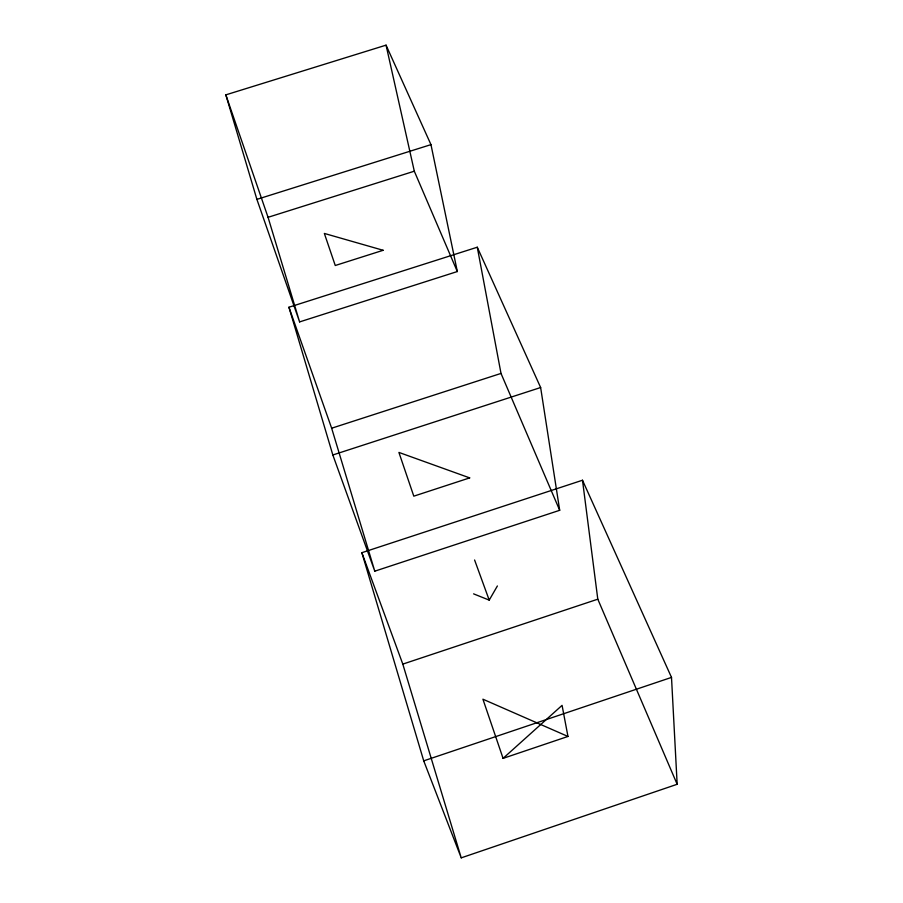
<?xml version="1.0" encoding="UTF-8"?>
<svg xmlns="http://www.w3.org/2000/svg" width="903" height="903" viewBox="0 0 903 903"><rect width="100%" height="100%" fill="white"/><g stroke="black" fill="none" stroke-linecap="round" stroke-linejoin="round"><path stroke-width="1.35" d="M473.59 593.858L489.212 600.123L497.384 585.968M503.073 758.362L562.072 705.356L567.964 736.453L503.073 758.362L482.924 699.204L567.964 736.453M461.23 857.85L677.16 784.278L671.505 677.408L582.491 480.238L361.866 552.692L423.721 760.845L461.23 857.85L402.806 664.111L361.866 552.692M423.721 760.845L671.505 677.408M402.806 664.111L597.797 599.186L582.491 480.238M374.779 571.181L559.691 510.297L540.637 387.534L477.281 247.219L288.937 307.234L332.835 454.977L374.779 571.181L331.661 428.214L288.937 307.234M331.661 428.214L501.007 373.424L477.281 247.219M332.835 454.977L540.637 387.534M299.604 321.908L457.324 271.543L430.968 144.638L386.055 45.15L225.84 94.86L256.892 199.371L299.604 321.908L268.056 217.307L225.84 94.86M256.892 199.371L430.968 144.638M268.056 217.307L414.308 171.209L457.324 271.543M501.007 373.424L559.691 510.297M597.797 599.186L677.16 784.278M474.594 559.995L489.212 600.123M386.055 45.15L414.308 171.209M469.684 477.89L413.8 496.165L398.9 452.414L469.684 477.89M383.154 250.289L335.261 265.505L324.346 233.437L383.154 250.289"/></g></svg>
